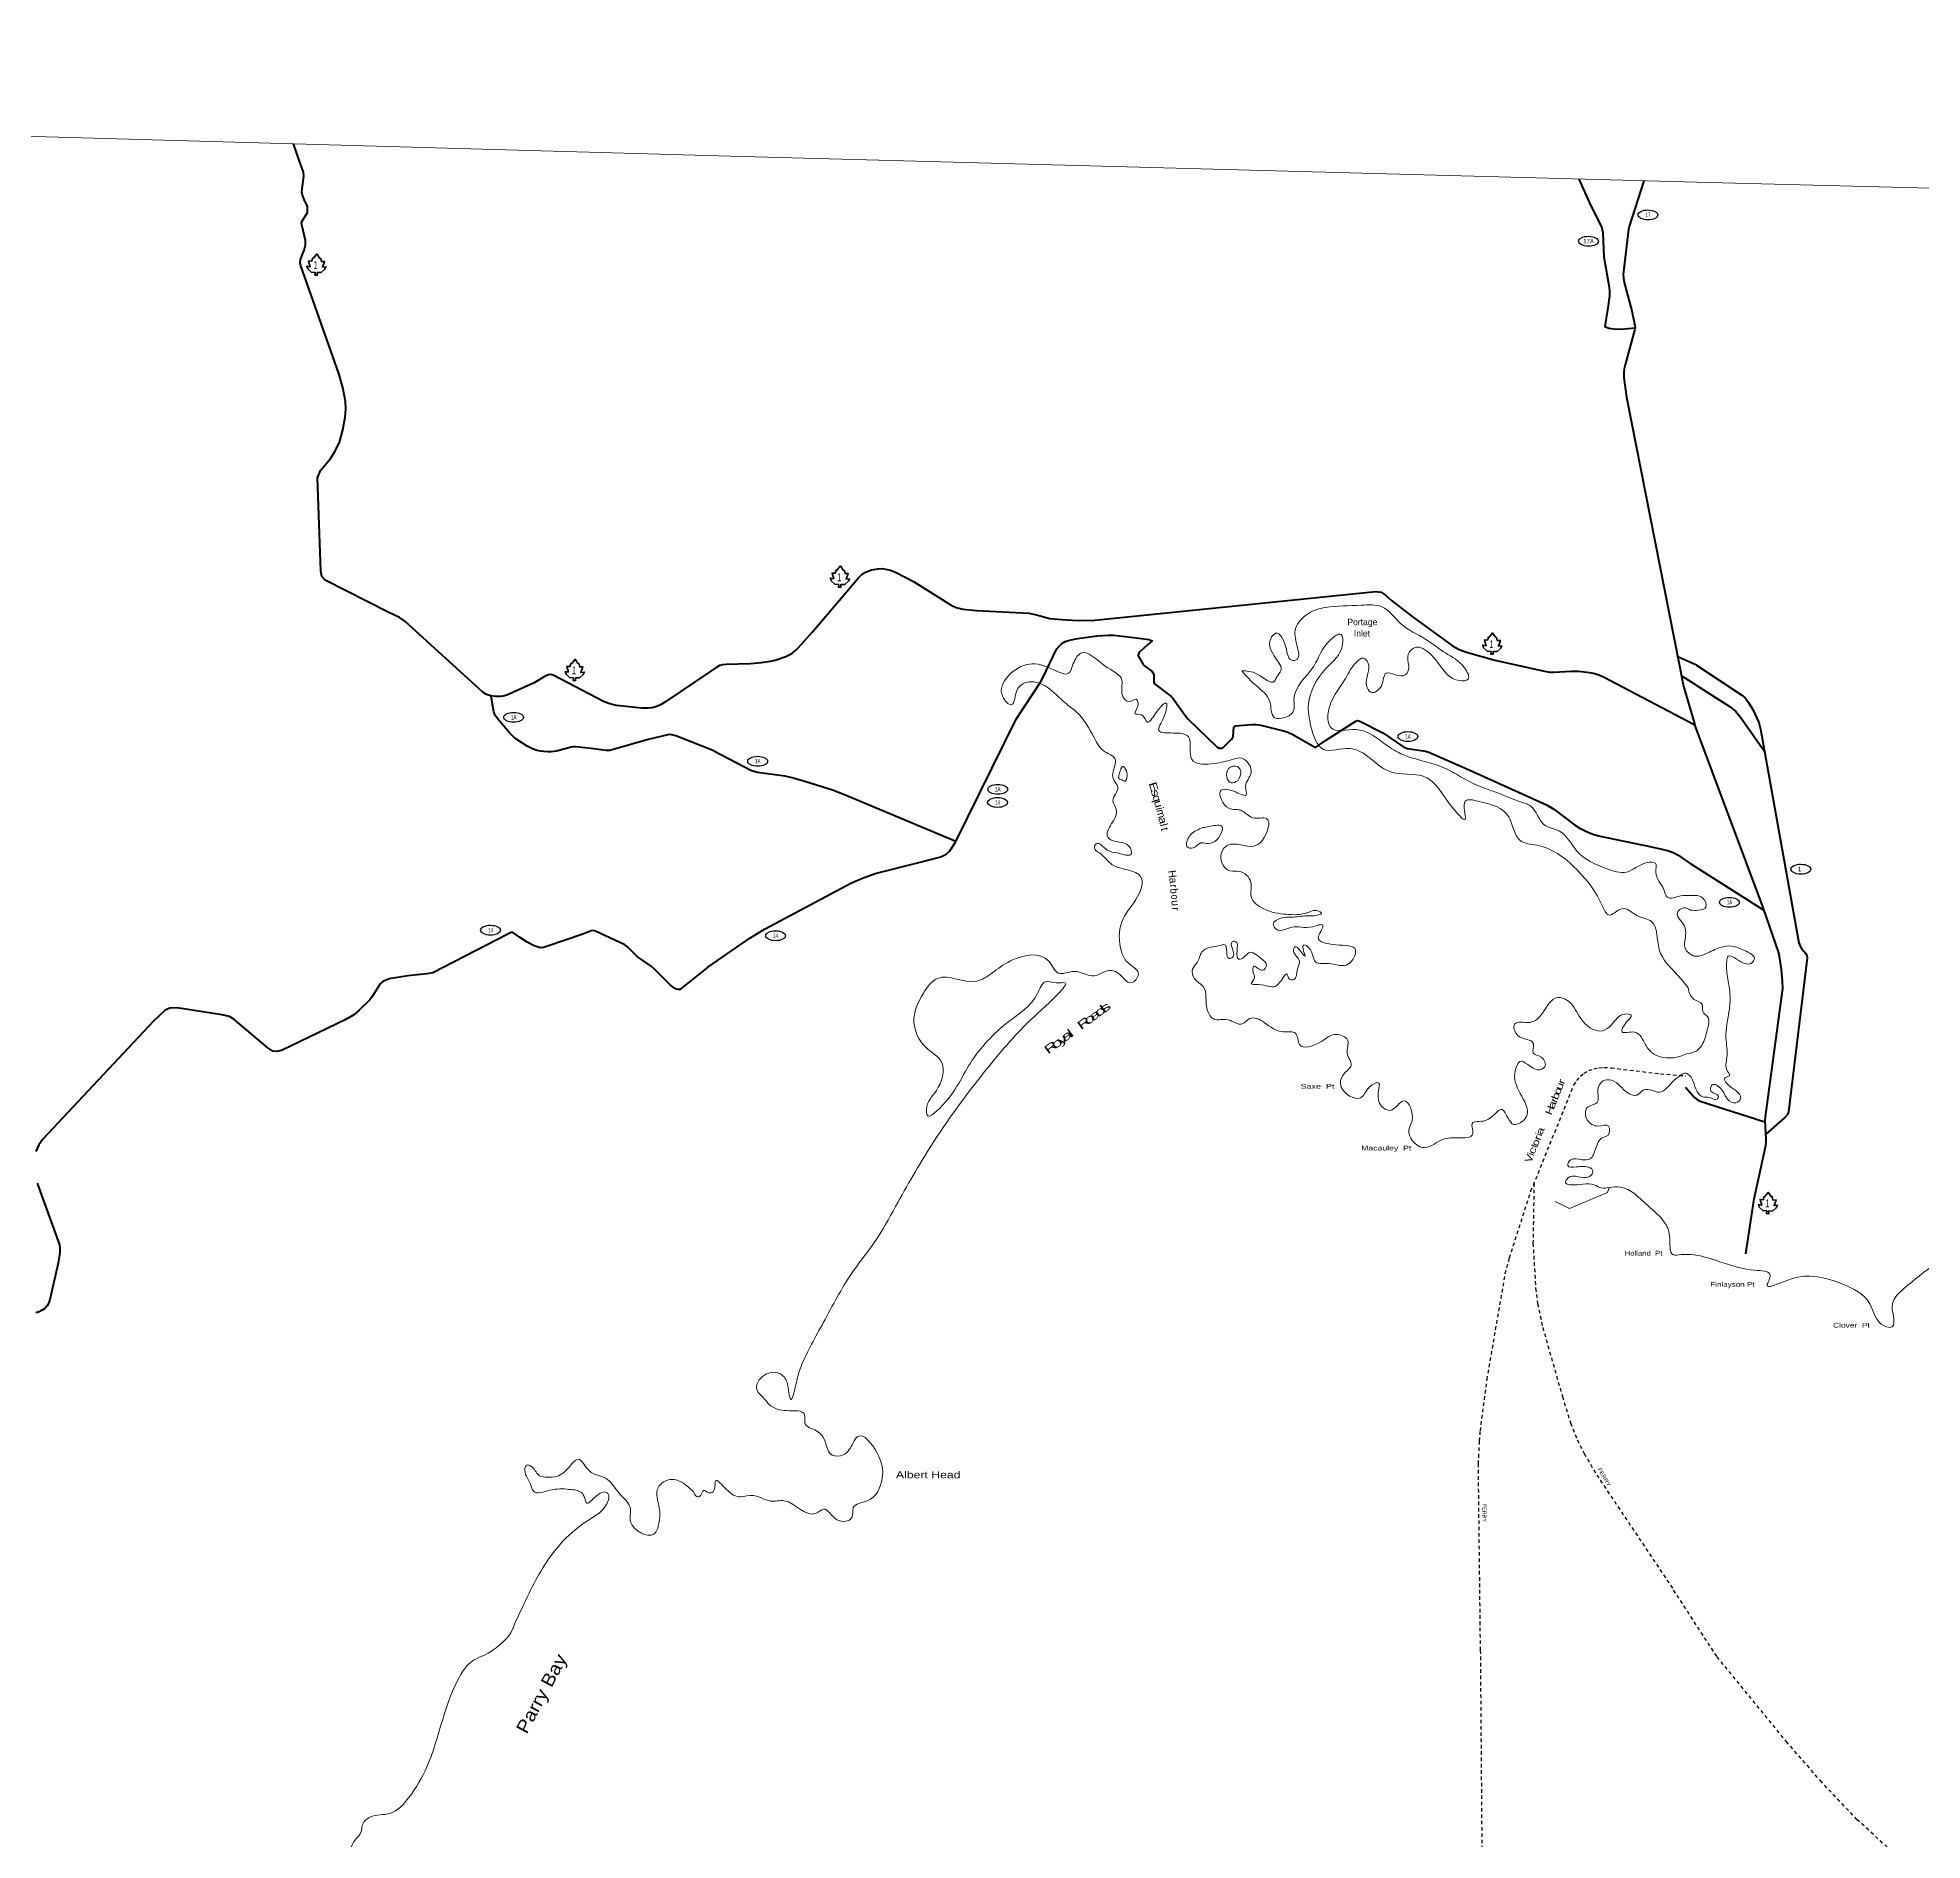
# Model space of a CAD drawing. Header units: feet. Extents: x -739708 to -488887, y 188754 to 379550.
# Drawn here: x -633011 to -574176, y 323279 to 379550 of the extents above; entities that cross this region are included whole.
import ezdxf
from ezdxf.enums import TextEntityAlignment as Align

# ---------------------------------------------------------------- set-up
doc = ezdxf.new("R2010")
doc.units = ezdxf.units.FT
doc.header["$LTSCALE"] = 73
doc.linetypes.add('SHORT_DASHED', pattern=[2.7, 1.5, -1.2])
for name, color, linetype, lineweight in [('15', 7, 'Continuous', 35), ('17', 7, 'Continuous', 25), ('18', 7, 'Continuous', 70), ('23', 7, 'Continuous', 70), ('26', 7, 'Continuous', 40), ('33', 7, 'SHORT_DASHED', 25), ('39', 7, 'Continuous', 13), ('4', 7, 'Continuous', 13), ('42', 7, 'Continuous', 25)]:
    doc.layers.add(name, color=color, linetype=linetype, lineweight=lineweight)
doc.layers.add('41', color=7, linetype='Continuous')

msp = doc.modelspace()

# ---------------------------------------------------------------- linework, layer by layer
at = {"layer": '15'}
for points in [[(-624318.15, 372140.1), (-624355, 372138.24), (-624346.14, 372220.75), (-624471.44, 372234.09), (-624578.36, 372338.81), (-624606.37, 372419.46), (-624502.73, 372400.71), (-624555.07, 372580.29), (-624457.25, 372570.93), (-624429.41, 372671.2), (-624401.94, 372667.23), (-624296.3, 372801.72), (-624199.77, 372660.54), (-624172.1, 372662.7), (-624150.92, 372560.81), (-624052.72, 372563.7), (-624116.77, 372387.95), (-624012.13, 372399.83), (-624045.38, 372321.21), (-624159, 372223.77), (-624284.88, 372218.73), (-624281.49, 372135.82)], [(-607974.61, 362399.42), (-608011.46, 362397.56), (-608002.6, 362480.07), (-608127.9, 362493.41), (-608234.82, 362598.13), (-608262.83, 362678.78), (-608159.19, 362660.03), (-608211.53, 362839.61), (-608113.71, 362830.25), (-608085.87, 362930.52), (-608058.4, 362926.55), (-607952.76, 363061.04), (-607856.23, 362919.86), (-607828.56, 362922.02), (-607807.38, 362820.13), (-607709.18, 362823.02), (-607773.23, 362647.27), (-607668.59, 362659.15), (-607701.84, 362580.53), (-607815.46, 362483.09), (-607941.34, 362478.05), (-607937.95, 362395.14)], [(-587611.79, 360309.49), (-587648.64, 360307.63), (-587639.78, 360390.14), (-587765.08, 360403.48), (-587872, 360508.2), (-587900.01, 360588.85), (-587796.37, 360570.1), (-587848.71, 360749.68), (-587750.89, 360740.32), (-587723.05, 360840.59), (-587695.58, 360836.62), (-587589.94, 360971.11), (-587493.41, 360829.93), (-587465.74, 360832.09), (-587444.56, 360730.2), (-587346.36, 360733.09), (-587410.41, 360557.34), (-587305.77, 360569.22), (-587339.02, 360490.6), (-587452.64, 360393.16), (-587578.52, 360388.12), (-587575.13, 360305.21)], [(-616256.81, 359485.5), (-616293.66, 359483.64), (-616284.8, 359566.15), (-616410.1, 359579.49), (-616517.02, 359684.21), (-616545.03, 359764.86), (-616441.39, 359746.11), (-616493.73, 359925.69), (-616395.91, 359916.33), (-616368.07, 360016.6), (-616340.6, 360012.63), (-616234.96, 360147.12), (-616138.43, 360005.94), (-616110.76, 360008.1), (-616089.58, 359906.21), (-615991.38, 359909.1), (-616055.43, 359733.35), (-615950.79, 359745.23), (-615984.04, 359666.61), (-616097.66, 359569.17), (-616223.54, 359564.13), (-616220.15, 359481.22)], [(-579006.19, 342844.96), (-579043.04, 342843.1), (-579034.18, 342925.61), (-579159.48, 342938.95), (-579266.4, 343043.67), (-579294.41, 343124.32), (-579190.77, 343105.57), (-579243.11, 343285.15), (-579145.29, 343275.79), (-579117.45, 343376.06), (-579089.98, 343372.09), (-578984.34, 343506.58), (-578887.81, 343365.4), (-578860.14, 343367.56), (-578838.96, 343265.67), (-578740.76, 343268.56), (-578804.81, 343092.81), (-578700.17, 343104.69), (-578733.42, 343026.07), (-578847.04, 342928.63), (-578972.92, 342923.59), (-578969.53, 342840.68)]]:
    msp.add_lwpolyline(points, close=True, dxfattribs=at)
at = {"layer": '15', "lineweight": 13}
msp.add_lwpolyline([(-579006.19, 342844.96), (-579043.04, 342843.1), (-579034.18, 342925.61), (-579159.48, 342938.95), (-579266.4, 343043.67), (-579294.41, 343124.32), (-579190.77, 343105.57), (-579243.11, 343285.15), (-579145.29, 343275.79), (-579117.45, 343376.06), (-579089.98, 343372.09), (-578984.34, 343506.58), (-578887.81, 343365.4), (-578860.14, 343367.56), (-578838.96, 343265.67), (-578740.76, 343268.56), (-578804.81, 343092.81), (-578700.17, 343104.69), (-578733.42, 343026.07), (-578847.04, 342928.63), (-578972.92, 342923.59), (-578969.53, 342840.68)], close=True, dxfattribs=at)
at = {"layer": '17'}
for centre in [(-582741.31, 374018.33), (-584597.59, 373196.51), (-618153.4, 358334.45), (-590234.45, 357735.02), (-610533.74, 356962.64), (-603040.71, 356085.79), (-603045.18, 355676.9), (-577967.53, 353594.28), (-580198.33, 352560.16), (-618873.88, 351690.12), (-609975.09, 351515.19)]:
    msp.add_ellipse(centre, major_axis=(309.24, -1), ratio=0.500121, dxfattribs=at)
at = {"layer": '18'}
for points in [[(-611832.56, 359886.23), (-612025.19, 359751.22), (-613437.77, 358809.83), (-613542.83, 358739.78), (-613681.63, 358676.34), (-613842.67, 358634.91), (-613953.1, 358621.1), (-614072.73, 358616.49), (-614160.23, 358619.51), (-614937.76, 358706.26), (-615075.8, 358733.88), (-615184.56, 358770.19), (-615342.67, 358825.95), (-616897.88, 359638.44), (-616994.5, 359670.66), (-617068.91, 359666.18), (-617150.95, 359633.84), (-617512.23, 359415.34), (-618370.27, 359030.8), (-618476.1, 358998.58), (-618574.21, 358985.26), (-618710.76, 358987.07), (-618867.2, 359003.18), (-618996.03, 359046.91), (-619110.46, 359115.96), (-621549.71, 361334.78), (-621713.66, 361453.6), (-622072.22, 361622.25), (-624038.78, 362612.91), (-624135.6, 362729.59), (-624175.78, 362902.77), (-624273.64, 365813.83), (-624184.67, 366038.87), (-623865.11, 366410.65), (-623739.89, 366610.21), (-623593.18, 366918.43), (-623482.23, 367309.91), (-623416.33, 367706.65), (-623390.2, 367954.38), (-623405.91, 368195.33), (-623482.23, 368631.07), (-623614.68, 369068.54), (-624797.98, 372426.31), (-624816.58, 372523.2), (-624807.38, 372631.38), (-624694.96, 372912.8), (-624650.94, 373080.21), (-624646.22, 373223.55), (-624754.72, 373664.47), (-624770.57, 373766.11), (-624742.96, 373846.66), (-624591.12, 374092.94), (-624583.63, 374183.07), (-624591.12, 374281.68), (-624694.83, 374497.61), (-624747.56, 374633.84), (-624761.36, 374725.91), (-624754.99, 374836.22), (-624704.45, 375231.23), (-624715.35, 375347.36), (-624837.67, 375698.02), (-625029.99, 376234.6)], [(-611832.56, 359886.23), (-611716.33, 359958.28), (-611619.77, 359988.55), (-611519.86, 359993.1), (-610761.71, 360020.04), (-610429.98, 360047.62), (-610134.81, 360083.96), (-609984.95, 360120.31), (-609653.75, 360232), (-609467.26, 360329.3), (-609362.81, 360411.07), (-609258.37, 360511.03), (-608827.72, 361007.5), (-607394.06, 362680.47), (-607264.8, 362809.92), (-607192.15, 362855.35), (-606983.25, 362937.13), (-606783.44, 362973.47), (-606633.58, 362978.02), (-606547.18, 362964.18), (-606383.82, 362928.04), (-606211.26, 362855.35), (-605672.71, 362569.57), (-604497.41, 361831.45), (-604340.31, 361764.97), (-604131.41, 361710.45), (-603705.27, 361666.88), (-602068.1, 361582.69), (-601833.59, 361537.8), (-601411.03, 361420.18), (-601043.43, 361383.33), (-600543.9, 361356.07), (-600010, 361365), (-591238, 362265.51), (-591071.07, 362246.55), (-590934.84, 362146.6), (-590742.48, 361978.35), (-590105.37, 361477.19), (-588847.21, 360568.33), (-588637.01, 360456.51), (-588409.96, 360365.65), (-587517.34, 360115.96), (-585975.42, 359770.53), (-585807.88, 359747.76), (-585680.73, 359747.76), (-585139.53, 359774.78), (-584895.11, 359770.48), (-584568.14, 359729.6), (-584404.66, 359702.33), (-584279.39, 359660.02), (-584132.19, 359602.38), (-581273.33, 358100.01)], [(-579685.15, 341584.45), (-579425.93, 343304.49), (-579066.39, 344964.21), (-579049.39, 345097.09), (-579049.39, 345182.39), (-579085.29, 345734.63), (-579075.14, 345859.66), (-578534.79, 349865.41), (-578537.8, 350098.58), (-578573.7, 350466.73), (-578623.07, 350807.95), (-578659.22, 350981.86), (-579142.36, 352398.22), (-581273.33, 358100.01)]]:
    msp.add_lwpolyline(points, dxfattribs=at)
at = {"layer": '23'}
for p, q in [((-581224.63, 359962.83), (-581812.81, 360223.68)), ((-581241.08, 359333.7), (-581695.9, 359632.04)), ((-579111.98, 352309.16), (-581386.99, 353751.97))]:
    msp.add_line(p, q, dxfattribs=at)
for points in [[(-584900.31, 375139.17), (-584567.27, 374400.23), (-584191.03, 373639.13), (-584168.32, 373561.89), (-584153.59, 373470.31), (-584118.33, 372707.13), (-583949.62, 371763.99), (-583936.72, 371621.89), (-583936.72, 371494.68), (-583997.69, 371120.71), (-584087.44, 370537.39), (-583959.42, 370486.05), (-583800.48, 370463.33), (-583581.62, 370453.44), (-583142.21, 370492.34)], [(-582868.43, 375084.66), (-583332.74, 373657.3), (-583350.62, 373568.26), (-583514.39, 372162.54), (-583508.02, 372045.38), (-583487.14, 371908.12), (-583247.15, 371024.57), (-583151.08, 370567.83), (-583142, 370490.59), (-583151.09, 370446.9), (-583456.67, 369341.48), (-583482.59, 369213.91), (-583491.67, 369113.96), (-583496.21, 369018.55), (-583491.67, 368932.22), (-583415.2, 368332.47), (-581631.52, 359306.26), (-581273.33, 358100.01)], [(-612089.75, 350539.77), (-610780.72, 351444.9), (-610322.32, 351717.57), (-607600.84, 353164.58), (-607259.86, 353314.94), (-606865.18, 353455.34), (-605541.54, 353797.26), (-604813.77, 353981.1), (-604649.09, 354064.15), (-604540.11, 354164.1), (-604362.11, 354440.29), (-602469.72, 358275.56), (-601707.75, 359433.36), (-601633.77, 359570.57), (-601200.27, 360459.45), (-601125.16, 360560.99), (-601034.34, 360642.78), (-600934.43, 360697.29), (-600826.28, 360733.4), (-600607.47, 360788.16), (-599935.38, 360879.03), (-599592.08, 360901.07), (-599413.15, 360897.19), (-598706.31, 360819.82), (-598318.73, 360760.9), (-598217.46, 360727.65), (-598362.12, 360602.74), (-598604.82, 360379.26), (-598638.88, 360333.84), (-598659.32, 360288.4), (-598660.83, 360251.39), (-598502.64, 359986.28), (-598459.5, 359938.57), (-598419.1, 359908.76), (-598217.81, 359761.65), (-598182.49, 359713.68), (-598168.87, 359665.98), (-598166.6, 359432), (-598145.31, 359379.23), (-597633.83, 358990.14), (-597576.25, 358934.52), (-597153.92, 358350.71), (-597083.15, 358269.98), (-596198, 357410.27), (-596152.58, 357378.47), (-596111.72, 357369.38), (-596048.14, 357369.35), (-596020.89, 357380.74), (-596002.73, 357396.61), (-595737.95, 357647.9), (-595703.01, 357705.56), (-595693.93, 357750.99), (-595666.94, 358028.14), (-595653.05, 358050.88), (-595621.27, 358064.47), (-595497.64, 358076.41), (-595103.58, 358114.45), (-594973.86, 358110.82), (-594831.11, 358087.19), (-594118.15, 357914.55), (-593988.25, 357867.06), (-593827.51, 357796.42), (-593122.92, 357396.33), (-592808.56, 357611.87), (-591857.45, 358216), (-591808.94, 358234.88), (-591754.45, 358225.79), (-591016.51, 357847.32), (-590364.85, 357408), (-590244.18, 357361.06), (-589688.21, 357280.79), (-589578.21, 357249.26), (-588299.99, 356687.51), (-585912.09, 355600.49), (-585682.88, 355463.47), (-585031.26, 354976.99), (-584892.71, 354881.93), (-584683.82, 354781.98), (-584465.84, 354691.11), (-584282.95, 354635.15), (-582631.29, 354288.05), (-582127.14, 354173.18), (-582006.8, 354136.83), (-581936.41, 354109.57), (-581866.03, 354075.5), (-581797.79, 354029.65), (-581386.99, 353751.97)], [(-581224.63, 359962.83), (-579807.81, 359024.1), (-579705.42, 358942.69), (-579601.38, 358799.61), (-579457.78, 358557.17), (-579283.66, 358177.46), (-579224.42, 357964.53), (-579114.78, 357330.77), (-578026.03, 351295.28), (-577990.3, 351194.07), (-577945.42, 351122.24), (-577810.79, 350960.61), (-577779.38, 350893.26), (-577770.41, 350825.92), (-578350.88, 346019.96), (-578385.21, 345932.17), (-578465.99, 345842.37), (-579058.52, 345322.85)], [(-611903.96, 357291.59), (-613092.68, 357753.35), (-613212.31, 357785.58), (-613283.63, 357795.94), (-613335.67, 357790.74), (-613953.62, 357645.19), (-615147.12, 357299.93), (-615193.14, 357295.32), (-615258.11, 357296.71), (-615820.87, 357369.03), (-616219.21, 357410.41), (-616306.64, 357413.86), (-616359.09, 357407.06), (-616819.67, 357282.67), (-616892.68, 357267.94), (-616983.02, 357259.65), (-617084.24, 357260.81), (-617222.28, 357271.16), (-617309.7, 357281.52), (-617420.13, 357303.38), (-617564.69, 357351.28), (-617733.01, 357431.13), (-617880.25, 357523.2), (-618112.61, 357688.92), (-618286.83, 357848.87), (-618568.14, 358191.83), (-618724.58, 358396.68), (-618752.18, 358456.52), (-618769.66, 358509.38), (-618858.67, 359000.28)], [(-581241.08, 359333.7), (-580178.63, 358661.15), (-579996.3, 358512.27), (-579852.69, 358341.67), (-579108.18, 357292.64)], [(-611903.96, 357291.59), (-610725.16, 356671.98), (-610539.41, 356618.69), (-609689.78, 356508.42), (-609426.56, 356440.78), (-609035.85, 356326.69), (-608200.28, 356072.27), (-607827.09, 355925), (-604347.5, 354469.9)], [(-617966.22, 351475.45), (-618183.79, 351625.23), (-618227.64, 351619.39), (-618353.77, 351553.38), (-620670.9, 350355.77), (-620864.64, 350323.03), (-621455.35, 350269.56), (-622042.06, 350171.64), (-622235.31, 350088.78), (-622319.94, 350011.83), (-622581.48, 349596.53), (-622649.42, 349508.76), (-622977.52, 349192.84), (-623146.35, 349048.42), (-623388.07, 348899.08), (-625400.95, 347929.81), (-625557, 347905.1), (-625667.82, 347911.39), (-625824.04, 348021), (-626883.06, 348914.33), (-627020.58, 348997.78), (-627259.18, 349049.67), (-628658.61, 349264.78), (-628888.71, 349256.82), (-629035.91, 349191.12), (-629394.38, 348847.3), (-632854.92, 345167.79), (-632972.06, 344986.79), (-633066.57, 344781.11)], [(-612089.75, 350539.77), (-612922.43, 349870.12), (-612963.84, 349837.9), (-613016.94, 349833.89), (-613069.67, 349847.1), (-613115.68, 349870.12), (-613258.19, 349974.47), (-613769.05, 350486.97), (-613860.49, 350561.95), (-614196.97, 350790.79), (-614283.71, 350858.57), (-614588.89, 351160.84), (-614680.1, 351230.41), (-615595.74, 351656.22), (-615672.83, 351675.41), (-615729.18, 351670.03), (-615995.24, 351565.02), (-617123.67, 351178.66), (-617215.37, 351149.85), (-617305.32, 351144.05), (-617422.43, 351168.26), (-617530.78, 351213.1), (-617727.26, 351310.95), (-617966.22, 351475.45)], [(-633022.84, 343790.96), (-632331.08, 341869.46), (-632321.17, 341756.71), (-632321.17, 341627.82), (-632368.56, 341297.12), (-632636.96, 340165.44), (-632674.63, 340035.36), (-632716.88, 339961.41), (-632785.9, 339883.16), (-632871.62, 339825.37), (-632960.74, 339772.68), (-633066.57, 339740.45)]]:
    msp.add_lwpolyline(points, dxfattribs=at)
at = {"layer": '26'}
msp.add_lwpolyline([(-581569.08, 346786.22), (-581284.25, 346461.95), (-581203.47, 346403.58), (-581115.47, 346347.46), (-579087.62, 345705.99)], dxfattribs=at)
at = {"layer": '33'}
for p, q in [((-580591.22, 329015.71), (-581977.85, 331148.98)), ((-587974.73, 329211.82), (-587616.34, 283208.35))]:
    msp.add_line(p, q, dxfattribs=at)
for points in [[(-587968.55, 329211.66), (-588035.06, 335025.03), (-588025.98, 335238.57), (-587999.1, 335739.67), (-587973.86, 336056.64), (-587764.06, 337664.3), (-587193.61, 340968.86), (-587065.62, 341458.68), (-586393.35, 343549.67), (-585054.62, 346851.03), (-584958.5, 347001.56), (-584844.96, 347137.86), (-584731.43, 347228.73), (-584586.07, 347309.97), (-584431.71, 347360.48), (-584272.77, 347392.29), (-584113.83, 347405.92), (-583893, 347392.65), (-582349.61, 347208.2), (-582156.56, 347192.38), (-581559.82, 347140.38)], [(-586298.16, 343784.42), (-586329.94, 341913.02), (-586248.2, 340513.67), (-586184.62, 340032.07), (-586026.89, 339290.28), (-585413.28, 337137.1), (-585162.22, 336309.52), (-584953.33, 335782.49), (-584731.43, 335356.97), (-584338.07, 334680.33), (-581977.85, 331148.98)], [(-551925.1, 307303.25), (-563511.81, 313765.44), (-565951.09, 315280.74), (-566810.29, 315847), (-567460.74, 316313.14), (-569047.7, 317568.53), (-570523.94, 318750.07), (-574103.83, 321999.31), (-576207.48, 323919.32), (-577314.66, 325091.64), (-578391.93, 326328.71), (-580591.22, 329015.71)]]:
    msp.add_lwpolyline(points, dxfattribs=at)
at = {"layer": '39'}
msp.add_lwpolyline([(-583953.45, 343656.58), (-584004.4, 343504.9), (-585191.03, 342997.55), (-585636.44, 343224.64)], dxfattribs=at)
for points in [[(-595422.96, 359786.97), (-594942.62, 359686.47), (-594395.84, 359466.31), (-594335.59, 359592.5), (-594198.74, 359785.32), (-594372.31, 360194.7), (-594518.86, 360790.09), (-594365.37, 360957.23), (-594048.44, 360528.73), (-593832.73, 360110.24), (-593722.84, 360125.51), (-593701.71, 360591.25), (-593739.21, 361108.72), (-593338.12, 361577.15), (-592812.96, 361764.07), (-591697.87, 361831.86), (-591048.16, 361788.09), (-590461.94, 361262.29), (-589672.81, 360767.3), (-589060.34, 360342.78), (-588473.5, 359884.75), (-588358.56, 359527.11), (-588629.16, 359480.38), (-589299.49, 360041.35), (-590063.68, 360493.6), (-590225.92, 360292.7), (-590222.03, 359792.69), (-590316.13, 359658.54), (-590628.48, 359663.28), (-590915.11, 359710.01), (-591062.17, 359322.45), (-591393.33, 359115.64), (-591526.47, 359329.5), (-591486.14, 360049.16), (-591620.06, 360178.3), (-591832.1, 360071.36), (-592183, 359551.32), (-592724.71, 358474.92), (-592644.46, 358016.11), (-591849.87, 357950.9), (-591068.8, 357587.44), (-590542.03, 357242.16), (-589052.53, 356733.31), (-588525.76, 356442.55), (-587891.28, 356138.99), (-587470.51, 355988.54), (-586721.73, 355697.53), (-586393.74, 355556.96), (-585976.82, 354982.89), (-585505.85, 354780.84), (-584945.96, 354145.27), (-584047.4, 353614.72), (-583415.19, 353503.43), (-582770.83, 353798.69), (-582509.29, 353777.77), (-582494.95, 353497.92), (-582246.56, 352960.3), (-582138.98, 352721.4), (-581724.94, 352757.48), (-581415.53, 352772.04)], [(-595420.95, 359786.55), (-594962.9, 359313.93), (-594545.21, 358824.58), (-594406.18, 358330.99), (-594076.95, 358325.99), (-593804.88, 358533.7), (-593793.27, 358880.94), (-593175.82, 359930.78), (-592644.78, 360761.61), (-592322.53, 360917.71), (-592274.58, 360620.41), (-592796.55, 359857.23), (-593338.57, 358746.93), (-593260.48, 358050.9), (-592870.2, 357333.17), (-592034.08, 357362.84), (-591504.33, 357125.99), (-590799.54, 356640.76), (-589753.91, 356497.76), (-588942.7, 355646.54), (-588440.51, 355164.38), (-588443.94, 355715.22), (-588055.54, 355717.79), (-587089.05, 355228.58), (-586715.96, 354477.22), (-586210.61, 354342.44), (-584909.39, 353526.13), (-584159.42, 352438.57), (-583967.73, 352164.5), (-583543.79, 352361.43), (-583089.79, 352151.16), (-582627.18, 351957.71), (-582390.24, 351089.79), (-581806.65, 350275.92), (-581489.16, 349894.1)], [(-599485.25, 355018.67), (-599337.72, 355457.06), (-599445.07, 355721.38), (-599289.18, 356151.17), (-599438.67, 356424.6), (-599382.31, 357050.8), (-599692.8, 357258.89), (-600018.25, 357679.05), (-600601.61, 358518.34), (-600936.89, 358786.12), (-601498.09, 359277.65), (-602062.3, 359438.75), (-602410.35, 359232.19), (-602617.58, 358726.92), (-602885.48, 358976.73), (-602719.22, 359618.2), (-602048.77, 359997.81), (-601307.36, 359825.54), (-600827.18, 359708.09), (-600680.89, 360010.92), (-600441.51, 360337.76), (-599685.3, 359936.48), (-599165.84, 359496.42), (-599144.91, 359013.1), (-598935.57, 358823.5), (-598715.38, 358896.42), (-598666.66, 358683.83), (-598744.8, 358447.76), (-598550.95, 358410.91), (-598375.68, 358187.93), (-598111.51, 358455.08), (-597779.27, 358780.51), (-597850.82, 358340.96), (-598006.63, 357919.64), (-597568.27, 357845.19), (-597088.09, 357727.74), (-596976.39, 357014.24), (-596276.72, 356893.45), (-595718.33, 357020.55), (-595422.48, 357058.42), (-595131.19, 356596.42), (-595303.88, 356175.35), (-595280.95, 355912.32), (-595592.6, 355993.32), (-596090.36, 356034.78), (-595825.08, 355496.9), (-595445.74, 355431.82), (-595076.39, 355197.42), (-594646.01, 355173.93), (-594778.81, 354498.05), (-595042.2, 354315.63), (-595852.46, 354344.89), (-596074.88, 354026.26), (-595783.82, 353538.84), (-595496.87, 353526), (-595136.89, 353190.06), (-595132.53, 352740.88), (-594730.8, 352353.46), (-594034.17, 352185.54), (-593364.08, 352239.48), (-592992.25, 352276.2), (-592933.7, 352216), (-593001.62, 352174.66), (-593398.41, 352140.11), (-593870.69, 352094.68), (-594197.65, 352067.42), (-594439.66, 351874.51), (-594348.19, 351720.59), (-593857.95, 351780.93), (-593216.14, 351796.6), (-592894.89, 351842.56), (-592955.75, 351648.59), (-593033.43, 351463.35), (-592486.72, 351234.73), (-591871.93, 351064.38), (-592086.91, 350635.49), (-592703.16, 350644.85), (-593107.99, 350693.37), (-593323.46, 351137.28), (-593491.52, 351224.57), (-593509.41, 351114.68), (-593444.04, 350876.43), (-593586.16, 351031.11), (-593762.2, 351169.37), (-593805.11, 351093.76), (-593622.7, 350726.61), (-593684.03, 350481.81), (-593796.79, 350153.05), (-593931.78, 350163.57), (-594023.17, 350325.96), (-594108.36, 350242.52)], [(-599160.36, 356381.73), (-599236.22, 356404.58), (-599208.35, 356683.79), (-599139.73, 356801.38), (-599022.78, 356664.02), (-599093.25, 356343.09), (-599168.84, 356386.61)], [(-595547.07, 356357), (-595451.43, 356660.6), (-595559.94, 356797.83), (-595830.7, 356734.15), (-595883.82, 356463.8), (-595750.29, 356292.29), (-595547.07, 356357)], [(-581702.63, 341568.1), (-581299.18, 341553.02), (-580502.62, 341340.8), (-579403.98, 341074.3), (-579101.66, 341045.35), (-578934.42, 340950.45), (-579021.58, 340605.17), (-578507.87, 340717.3), (-577682.6, 340893.28), (-576684.58, 340653.32), (-575816.11, 340026.36), (-575368.45, 339336.83), (-575116.56, 339308.49), (-575079.91, 339645.92), (-575110.1, 340026.38), (-574693.52, 340553.56), (-573559.25, 341443.83), (-572672.95, 341864.05), (-572270.7, 341732.55), (-572039.64, 341256.78), (-571689.56, 340931.63), (-570544.72, 341129.14), (-570213.92, 341463.07), (-570379.11, 341786.01), (-570335.42, 341971.32), (-569863.35, 342126.18), (-569160.23, 341805.26), (-569213.62, 341476.48), (-569335.38, 341021.81), (-569137.33, 340614), (-568530.38, 339880.35), (-568175.21, 340121.07), (-567961.84, 340481.73), (-567717.13, 340588.62), (-567318.95, 340938.64), (-567116.42, 341029.14), (-567179.32, 341511.35), (-567109.65, 341780.81), (-566499.7, 342314.13), (-565833.05, 342610.26), (-565081.63, 342052.26), (-564437.72, 341689.82), (-564179.55, 341424.9), (-563715.2, 341655.87), (-563495.02, 341839.07), (-563192.63, 341818.57), (-562956.79, 341874.88), (-562576.78, 342073.07), (-561955.65, 341981.2), (-561627.74, 341994.18), (-561483.43, 342152.95), (-561463.12, 342541.26), (-561872.33, 342833.32), (-561933.18, 343543.57), (-561946.08, 344912.1), (-562161.24, 345286.32), (-562342.93, 345643.25), (-562960.87, 346089.84), (-563157.1, 346700.35), (-563129, 347020.99), (-563111.12, 347139.03), (-563170.41, 347089.05), (-563532.54, 347008.9), (-563750.66, 347053.74), (-563798.58, 347333.05), (-564152.08, 347278.14), (-564428.42, 347391.24), (-564506.38, 348067.91), (-564021.12, 348754.75), (-563595.37, 349366.29), (-562990.06, 351251.13), (-562497.92, 351768.96), (-562035.47, 351788.79), (-561516.4, 351562.98), (-560969.08, 351674.71), (-560631.55, 351822.72), (-560687.49, 352144.37), (-560693.15, 352448.52), (-560815.18, 352897.65), (-560678.52, 353140.97), (-560566.53, 353443.72), (-560385.48, 353948.36), (-560695.48, 354991), (-560734.01, 355380.01), (-560546.84, 355631.18), (-560632.52, 356383.96), (-560707.55, 356452.43), (-561053.78, 356270.73), (-561313.24, 356392.08), (-561468.89, 356841.61)], [(-612539.73, 334156.11), (-612400.29, 333996.66), (-612306.89, 334054.56), (-612229.6, 334197.44), (-612061.38, 334127.09), (-611926.01, 334158.93), (-611846.87, 334505.15), (-611503.22, 334228.77), (-611066.25, 334001.81), (-610677.47, 334046.75), (-610138.74, 333869.09), (-609708.05, 333879.49), (-608706.87, 333491.43), (-608477.78, 333615.06), (-608058.63, 333286.69), (-607593.63, 333355.89), (-607548.57, 333668.73), (-607116.11, 333874), (-606645.33, 334578.64), (-606806.98, 335369.16), (-607410.16, 335886.75), (-607555.53, 335685.59), (-607862.9, 335308.94), (-608209.1, 335305.72), (-608499.39, 335877.88), (-608860.07, 336137.57), (-609036.34, 336250.41), (-609067.26, 336564.4), (-609623.33, 336691.48), (-610161.99, 336877.62), (-610362.59, 337100.98), (-610562.95, 337349.77), (-610322.41, 337803.69), (-609781.98, 337812.43), (-609590.91, 337470.58), (-609551.32, 337181.87), (-609510.27, 337054.14), (-609345.79, 337500.75), (-609119.74, 338217.58), (-608432.28, 339537.51), (-607531.77, 341074.52), (-606882.09, 341954.39), (-606230.32, 343063.02), (-605106.85, 344977.97), (-603448, 347274.57), (-602057.47, 348846.5), (-601154.69, 349705.58), (-600927.25, 350039.96), (-601220.89, 350045.65), (-601547.87, 350082), (-601799.13, 349712.86), (-602689.16, 348840.58), (-603893.02, 347544.01), (-604962.14, 346034.98), (-605225.14, 345894.93), (-605265.5, 346098.91), (-604956.19, 346687.37), (-604787.85, 347557.61), (-605298.4, 348048.37), (-605654.53, 348807.94), (-605359.1, 349727.09), (-604924.32, 350186.54), (-603692.43, 350100.03), (-603225.82, 350347.16), (-602648.23, 350728.17), (-601440.97, 350718.3), (-601148.83, 350349.49), (-600658.66, 350401.36), (-600026.68, 350264.65), (-599560.76, 350435.52), (-599299.69, 350363.77), (-598855.05, 350051.95), (-598650.05, 350311.53), (-598992.77, 350689.58), (-599175.48, 351022.83), (-599166.99, 351954.81), (-598730.13, 352643.02), (-598579.98, 353369.48), (-598949.73, 353561.52), (-599463.21, 353730.32), (-599865.1, 354100.8), (-600023.95, 354272.69), (-599963.85, 354381.94), (-599619.44, 354190.28), (-599299.42, 354100.68), (-598869.12, 354068.72), (-598934.49, 354306.98), (-599363.71, 354457.55), (-599607.29, 354596.83), (-599485.25, 355018.67)], [(-596632.69, 354890.59), (-597006.06, 354684.42), (-597117.42, 354508.16), (-597136.16, 354305.08), (-596933.94, 354259.63), (-596696.1, 354417.02), (-596527.42, 354397.51), (-596068.71, 354704.07), (-596049.66, 354941.04), (-596235.23, 354960.81), (-596632.69, 354890.59)], [(-581416.76, 352317.21), (-581168.71, 352312.58), (-580932.49, 352411.12), (-581030.83, 352691.04), (-581415.53, 352772.04)], [(-581416.76, 352317.21), (-581623.36, 352388.74), (-581822.59, 352233.59), (-581598.44, 351814.97), (-581534.8, 351041.71), (-581459.3, 350976.63)], [(-594108.36, 350242.52), (-594381.36, 349933.14), (-594895.84, 349991.8), (-595123.54, 350020.68), (-595020.46, 350214.01), (-595069.65, 350375.76), (-595051.07, 350561.9), (-594782.01, 350439.17), (-594653.99, 350589.76), (-594804.09, 350795.41), (-595199.16, 350987.83), (-595343.91, 350854.45), (-595513.44, 350780.76), (-595570.14, 351044.31), (-595626.53, 351341.75), (-595719.54, 351326.22), (-595713.11, 351105.8), (-595707.06, 350843.02), (-595817.11, 350810.8), (-595891.23, 351015.3), (-595956.76, 351236.61), (-596066.66, 351221.33), (-596668.03, 351010.15), (-596814.55, 350681.9), (-596959.99, 350472.27), (-596895.16, 350174.7), (-596627.18, 349933.37), (-596498.75, 349202.67), (-596281.89, 348911.27), (-595859.88, 348896.38), (-595405.18, 348762.37), (-595175.7, 348928.36), (-594720.85, 348811.29), (-594115.66, 348513.98), (-593744.53, 348474.45), (-593621.07, 348125.15), (-592936.36, 348216.43), (-592461.53, 348438.01), (-592117.04, 348254.83), (-592129.19, 347848.27), (-592005.96, 347473.55), (-592244.95, 347189.08), (-592316.11, 346791.89), (-591719.75, 346452.36), (-591429.57, 346795.37), (-591141.39, 346918.1), (-591152.07, 346672.52), (-591046.73, 346187.92), (-590786.11, 346065.33), (-590369.68, 346364.05), (-590105.18, 345741.45), (-590209.1, 345454.92), (-589775.07, 344906.01), (-589215.83, 345126.3), (-588683.14, 345211.42), (-588209.25, 345331.32), (-588231.64, 345653.67), (-587808.62, 345748.92), (-587290.51, 346088.48), (-587107.18, 345823), (-586923.24, 345625.31), (-586754.01, 345665.11), (-586515.33, 345915.7), (-586728.72, 346588.36), (-586882.55, 347310.97), (-586736.5, 347588.38), (-586181.58, 347334.21), (-585961.24, 347424.08), (-586076.65, 347730.88), (-586320.38, 347853.22), (-586317.75, 348141.29), (-586813.43, 348411.5), (-586903.12, 348760.29), (-586429.84, 348812.42), (-586030.38, 349102.93), (-585570.04, 349587.41), (-585208.13, 349463.28), (-584841.47, 348932.33), (-584161.08, 348549.15), (-583880.8, 348731.32), (-583463.99, 349072.41), (-583270.14, 349035.57), (-583407.14, 348825.8), (-583545.06, 348514.37), (-583165.18, 348508.6), (-582814.17, 348113.47), (-582563.47, 347830.03), (-581745.23, 347749.81), (-581541.59, 347827.43)], [(-581558.31, 347226.72), (-581500.52, 347197.83), (-581204.61, 346657.26), (-581029.59, 346486.66), (-580817.85, 346471.71), (-580582.99, 346418.23), (-580540.21, 346502.19), (-580765.75, 346656.92), (-580738.72, 346859.32), (-580445.79, 346720.68), (-580255.24, 346414.33), (-579995.7, 346301.42), (-579843.06, 346451.64), (-579992.36, 346673.04), (-580284.37, 346913.03), (-580350.16, 347074.3), (-580198.2, 347148.51), (-580264.06, 347301.34), (-580277.15, 347715.38), (-580305.21, 348332.33), (-580205.09, 349184.25), (-580176, 349614.68), (-580262.75, 350249.22), (-580283.78, 350714.04), (-580240.31, 350874.01), (-579972.15, 350786.35), (-579502.51, 350670.94), (-579417.18, 350813.52), (-579508.48, 350941.31), (-579734.4, 351053.81), (-580119.77, 351193.55), (-580439.42, 351163.57), (-580869.7, 350982.88), (-581257.27, 350877.69), (-581357.89, 350904.23), (-581460.4, 350977.41)], [(-581489.38, 349894.55), (-581315.22, 349539.71), (-581046.63, 349366.15), (-581031.59, 349162.55), (-580856.25, 348948.04), (-580875.91, 348643.29), (-581023.82, 348162.53), (-581220.14, 347928.25), (-581541.59, 347827.43)], [(-581702.63, 341568.1), (-581945.72, 341554.38), (-582066.38, 342153.55), (-582231.36, 342579.74), (-582750.12, 343096.05), (-583606.09, 343668.32), (-583952.36, 343656.63), (-584197.32, 343643.41), (-584424.4, 343740.07), (-585167.36, 343742.88), (-585315.22, 343807.82), (-585274.35, 343912.31), (-585232.89, 343964.2), (-584920.23, 343993.34), (-584591, 343988.34), (-584514.56, 344038.02), (-584479.1, 344223.9), (-584563.05, 344276.02), (-584968.1, 344299.12), (-585246.3, 344345.72), (-585237.16, 344421.84), (-585151.82, 344522.23), (-584805.63, 344525.45), (-584543.62, 344555.36), (-584380.45, 344857.93), (-584149.2, 345218.79), (-583996.63, 345284.26), (-583977.12, 345572.07), (-584289.47, 345576.82), (-584633.89, 345768.48), (-584638.86, 346149.87), (-584324.97, 346314.57), (-584305.23, 346627.8), (-584192.55, 346948.09), (-583955.49, 347020.75), (-583669.7, 346880.83), (-583334.65, 346587.63), (-583090.22, 346541.55), (-582869.19, 346707.67), (-582388.63, 346632.58), (-581929.38, 346998.44), (-581699.83, 347172.9), (-581634.32, 347216.24), (-581602.53, 347223.06), (-581556.34, 347225.74)], [(-612539.73, 334156.11), (-612973.72, 334490.61), (-613199.93, 334546.54), (-613643.43, 334287.28), (-613606.4, 333654.17), (-613616.65, 333173.91), (-613775.37, 332840.48), (-614500.02, 333220.1), (-614507.87, 333641.78), (-614835.25, 334087.87), (-615287.82, 334587.51), (-615788.42, 334810.1), (-616142.85, 335172.54), (-616408.85, 334942.79), (-616802.74, 334640.21), (-617106.51, 334613.68), (-617341.32, 334661.38), (-617571.46, 334928.15), (-617746.98, 334991.31), (-617799.65, 334891.4), (-617624.87, 334398.34), (-617536.95, 334177.08), (-617022.54, 334207.06), (-616407.11, 334234.65), (-616038.69, 334133.2), (-615940.91, 333979.15), (-615860.5, 333800.23), (-615749.62, 333865.04), (-615449.59, 334110.84), (-615280.33, 334148.98), (-615197.41, 334088.01), (-615192.77, 333910.88), (-615932.37, 333194.98), (-617251.45, 331767.83), (-617672.25, 330993.81), (-618130.84, 330026.81), (-618131.59, 330025.35)], [(-628814.79, 319885.63), (-629035.6, 319798.53), (-629255.5, 319753.52), (-629525.21, 320130.78), (-630038.93, 320126.8), (-630658.78, 320277.06), (-631391.17, 320674.33), (-631996.97, 321085.26), (-631892.89, 321225.81), (-631592.29, 321108.81), (-631073.25, 320969.5), (-630756.36, 320826.84), (-630498.75, 320668.81), (-630329.71, 320698.26), (-630298.46, 320975.36), (-630886.93, 321798.47), (-630841.94, 321932.07), (-630466.33, 321779.51), (-629992.77, 321094.01), (-629726.93, 320927.36), (-629411.31, 320725.78), (-628945.67, 320453.08), (-628380.87, 320093.69), (-628064.16, 319942.61), (-627456.37, 319624.25), (-626918.08, 319206.58), (-626419.14, 318916.2), (-626183.64, 318514.54), (-626232.26, 318212.62), (-625866.16, 318009.77), (-625132.49, 317671.42), (-624424.48, 317704.21), (-624104.87, 317687.78), (-624067.34, 317476.33), (-623641.78, 317297.26), (-623316.11, 317171.21), (-623264.66, 316824.68), (-622783.83, 316475.82), (-622649, 316480.86), (-622508.53, 316746.8), (-622314.42, 316767.2), (-621708.44, 316364.68), (-621482.86, 316283.24), (-621133.09, 316493.41), (-620989.53, 316902.42), (-620850.69, 317092.62), (-620478.58, 317167.51), (-620173.8, 317244.08), (-619761.3, 317629.51), (-619343.53, 318259.01), (-619363.5, 318503.71), (-619758.49, 318538.86), (-620035.85, 318562.65), (-620328.94, 318637.35), (-620779.47, 318050.78), (-621130.33, 317790.11), (-621525.09, 317446.33), (-621667.06, 317500.41), (-621593.01, 317810.12), (-621786.38, 317823.38), (-622127.74, 317613), (-622421.74, 317645.62), (-622410.78, 317763.24), (-622212.31, 317985.62), (-622344.05, 318123.65), (-622488.02, 318085.15), (-622500.85, 318270.73), (-622641.56, 318383.72), (-622329.55, 319184.28), (-622322.64, 319504.08), (-622380.14, 319960.23), (-622678.56, 320178.22), (-622763.86, 320517.18), (-622946.87, 321010.16), (-623397.36, 321594.04), (-623633.96, 321945.21), (-623410.11, 322562.72), (-623090.96, 323304.16), (-622908.78, 323552.21), (-622879.35, 323745.14), (-622638.07, 324000.14), (-622012.4, 324119.2), (-621420.63, 324618.03), (-620861.11, 325572.38), (-619796.72, 328459.23), (-619511, 328822.58), (-618948.84, 329120.06), (-618538.16, 329421.33), (-618174.34, 329892.19), (-618130.05, 330028.35)]]:
    msp.add_spline(points, degree=3, dxfattribs=at)
at = {"layer": '4'}
msp.add_lwpolyline([(-733631.22, 379550.22), (-703073.67, 378562.1), (-672514.79, 377616.02), (-641954.64, 376711.97), (-611393.28, 375849.97), (-580830.76, 375029.99), (-550267.15, 374252.07), (-534936.22, 373877.7)], dxfattribs=at)

# ---------------------------------------------------------------- texts
at = {"layer": '15', "width": 0.6}
for p in [(-624334.21, 372328.1), (-607990.67, 362582.82), (-587627.86, 360497.43), (-616272.87, 359678.1), (-579017.71, 343041.98)]:
    msp.add_text('1', height=243.6, rotation=358.109, dxfattribs=at).set_placement(p, align=Align.CENTER)
at = {"layer": '17'}
for s, width, p in [('17', 0.6, (-582738.6, 373950.02)), ('17A', 0.8, (-584594.88, 373128.2)), ('1A', 0.6, (-618150.7, 358266.14)), ('1A', 0.6, (-590231.74, 357666.71)), ('1A', 0.6, (-610531.04, 356894.33)), ('1A', 0.6, (-603038.01, 356017.48)), ('14', 0.6, (-603042.47, 355608.59)), ('1A', 0.6, (-580195.62, 352491.85)), ('14', 0.6, (-618871.18, 351621.81)), ('14', 0.6, (-609972.39, 351446.88))]:
    msp.add_text(s, height=140, dxfattribs=dict(at, width=width)).set_placement(p, align=Align.CENTER)
msp.add_text(' 1 ', height=140, dxfattribs=at).set_placement((-578010.23, 353530.52), align=Align.CENTER)
at = {"layer": '33', "width": 1.15}
msp.add_text('FERRY', height=120.9, rotation=300.171, dxfattribs=at).set_placement((-584315.91, 334861.08))
at = {"layer": '33'}
msp.add_text('FERRY', height=120.9, rotation=270.655, dxfattribs=at).set_placement((-587910.82, 333781.19))
at = {"layer": '41'}
for s, p in [('Portage', (-591189.18, 361211.07)), ('Inlet', (-591416.25, 360856.68))]:
    msp.add_text(s, height=200, dxfattribs=at).set_placement(p, align=Align.RIGHT)
for s, height, rotation, width, p in [('E', 242, 287.803, 1.35, (-598286.64, 356132.21)), ('s', 242, 286.039, 1.3, (-598235.13, 355947.92)), ('q', 242, 286.039, 1.2, (-598185.39, 355774.87)), ('u', 242, 286.039, 1.25, (-598134.84, 355599.07)), ('a', 242, 284.275, 1.15, (-598003.28, 355086.83)), ('b', 242, 275.452, 0.9, (-597650.15, 352901.1)), ('o', 242, 275.452, 0.85, (-597628.71, 352714.94)), ('R', 266.2, 36.426, 1.6, (-600273.57, 348686.5)), ('o', 266.2, 36.426, 1.7, (-600102.85, 348814.68)), ('a', 266.2, 36.426, 1.8, (-599937.63, 348934.55)), ('d', 266.2, 36.426, 1.9, (-599765.48, 349060.15)), ('s', 266.2, 36.426, 1.95, (-599613.14, 349172.43)), ('y', 266.2, 36.426, 1.8, (-600956.68, 348182.86)), ('a', 266.2, 36.426, 1.8, (-600814.17, 348288.04)), ('l', 266.2, 36.426, 1.45, (-600692.73, 348377.67)), ('R', 266.2, 36.426, 1.6, (-601305.81, 347927.79)), ('o', 266.2, 36.426, 1.7, (-601119.99, 348059.03)), ('b', 220, 67.927, 1.35, (-585521.02, 346476.45)), ('o', 220, 67.927, 1.25, (-585458.73, 346632.72)), ('u', 220, 67.927, 1.4, (-585399.16, 346779.61)), ('r', 220, 67.927, 1.4, (-585339.26, 346927.29)), ('H', 220, 67.927, 1.3, (-585703.82, 346028.32)), ('a', 220, 67.927, 1.35, (-585632.53, 346204.11)), ('r', 220, 67.927, 1.4, (-585573.62, 346349.37)), ('i', 220, 67.927, 1.05, (-586044.45, 345273.74)), ('a', 220, 67.927, 1.35, (-586003.13, 345384.13)), ('c', 220, 67.927, 1.4, (-586249.75, 344777.14)), ('t', 220, 67.927, 1.15, (-586189.95, 344914.93)), ('o', 220, 67.927, 1.25, (-586146, 345023.3)), ('r', 220, 67.927, 1.4, (-586085.35, 345170.54)), ('V', 220, 67.927, 1.25, (-586348.36, 344523.94)), ('i', 220, 67.927, 1.05, (-586291.61, 344659.06))]:
    msp.add_text(s, height=height, rotation=rotation, dxfattribs=dict(at, width=width)).set_placement(p, align=Align.CENTER)
for s, rotation, p in [('i', 284.275, (-598097.72, 355457.99)), ('m', 284.275, (-598054.73, 355300.05)), ('l', 284.275, (-597969.45, 354948.38)), ('t', 282.51, (-597942.78, 354822.05)), ('H', 277.217, (-597707.9, 353428.53)), ('a', 277.217, (-597678.95, 353229.77)), ('r', 275.452, (-597660.68, 353055.23)), ('u', 275.452, (-597612.14, 352527.61)), ('r', 273.688, (-597597.81, 352344.11))]:
    msp.add_text(s, height=242, rotation=rotation, dxfattribs=at).set_placement(p, align=Align.CENTER)
at = {"layer": '41', "width": 1.15}
msp.add_text('Parry Bay', height=399.8, rotation=62, dxfattribs=at).set_placement((-617742.68, 326574.71))
at = {"layer": '42'}
for s, height, width, p in [('Saxe  Pt', 150, 1.4, (-592526.47, 346740.28)), ('Macauley  Pt', 150, 1.35, (-590128.64, 344813.86)), ('Holland  Pt', 150, 1.2, (-582290.26, 341533.48)), ('Albert Head', 219.6, 1.3, (-604201.79, 334581.64))]:
    msp.add_text(s, height=height, dxfattribs=dict(at, width=width)).set_placement(p, align=Align.RIGHT)
for s, width, p in [('Finlayson Pt', 1.25, (-580104.09, 340557.99)), ('Clover  Pt', 1.3, (-576388.26, 339282.9))]:
    msp.add_text(s, height=150, dxfattribs=dict(at, width=width)).set_placement(p, align=Align.CENTER)

doc.saveas('drawing.dxf')
